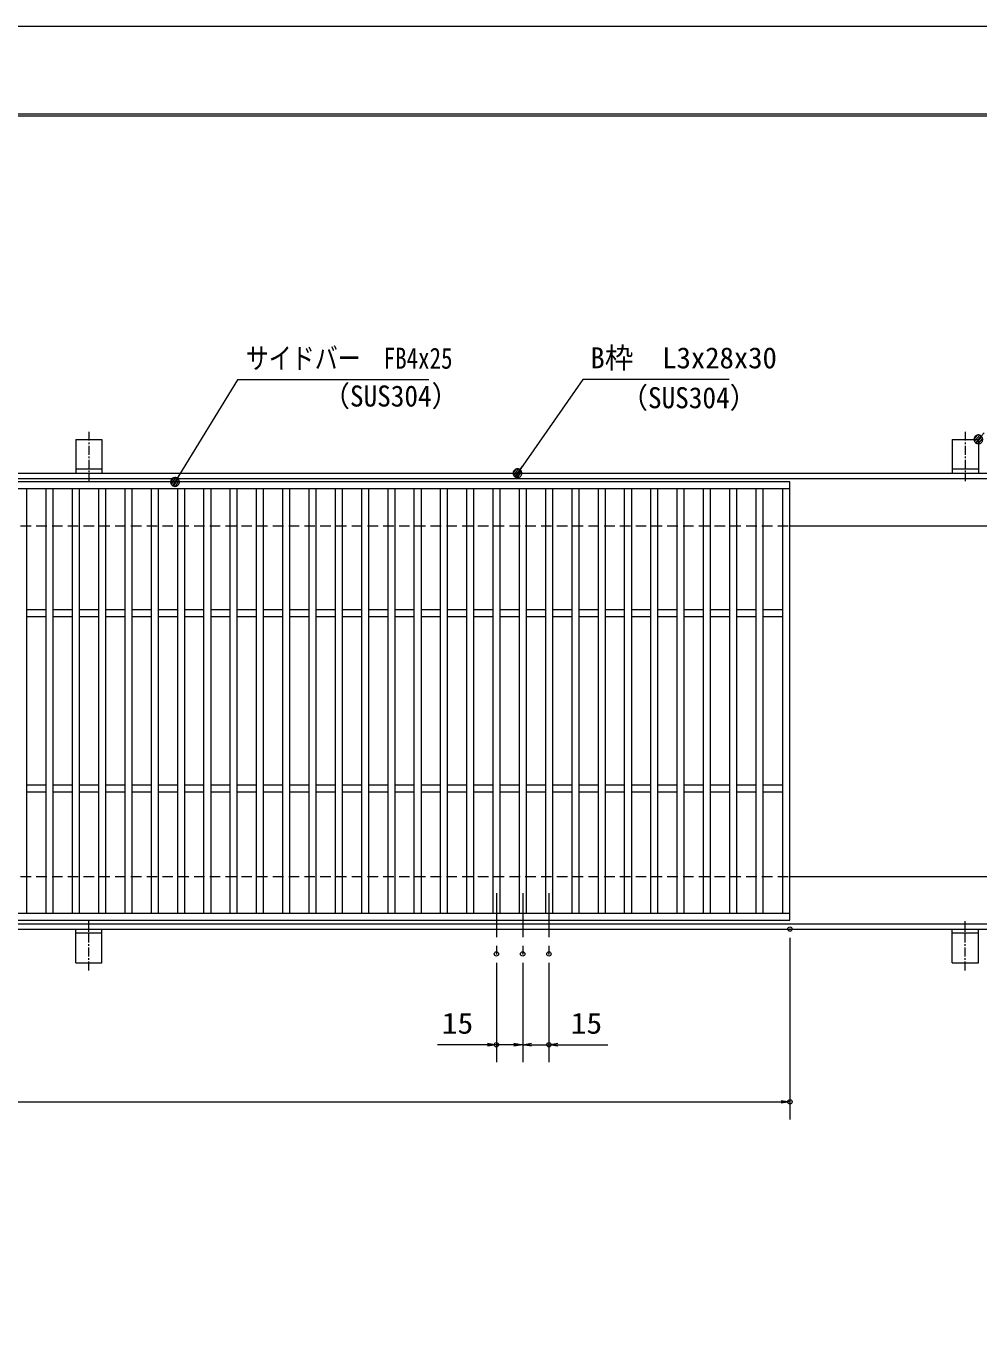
# Model space of a CAD drawing. Units: millimetres, scale not verified. Extents: x -1050 to 1050, y -742 to 742.
# Drawn here: x -231 to 312, y 0 to 742 of the extents above; entities that cross this region are included whole.
import ezdxf
from ezdxf.enums import TextEntityAlignment as Align

# ---------------------------------------------------------------- set-up
doc = ezdxf.new("R2010")
doc.units = ezdxf.units.MM
doc.header["$LTSCALE"] = 5
doc.header["$PDMODE"] = 32
doc.header["$PDSIZE"] = 2.5
doc.linetypes.add('CHAIN1', pattern=[8, 5, -1, 1, -1])
doc.linetypes.add('DASHED1', pattern=[1.8, 1.2, -0.6])
for name, color, linetype, lineweight in [('0-0_7-図\u3000枠', 4, 'Continuous', 9), ('0-1_寸法注釈', 2, 'Continuous', 9), ('0-4_0', 2, 'Continuous', 9), ('0-5_DEFPOINTS', 134, 'Continuous', 9), ('0-6_枠', 7, 'Continuous', 9), ('0-7_蓋', 5, 'Continuous', 9), ('0-8_アンカー', 7, 'Continuous', 9), ('0-9_中心線', 6, 'CHAIN1', 9), ('0-A_溝開口', 4, 'DASHED1', 9)]:
    doc.layers.add(name, color=color, linetype=linetype, lineweight=lineweight)
doc.styles.add('ＭＳ ゴシック', font='')
doc.styles.get('ＭＳ ゴシック').set_extended_font_data('MS Gothic')

# ---------------------------------------------------------------- blocks, each defined once
blk = doc.blocks.new('_OPEN')
at = {"layer": '0-4_0'}
blk.add_line((0, 0), (-5, 0), dxfattribs=at)
blk.add_lwpolyline([(-5, 0.833), (0, 0), (-5, -0.833)], dxfattribs=at)
blk = doc.blocks.new('A$C5D7C781A')
at = {"layer": '0-8_アンカー'}
for p, q in [((0, 118.78), (0, 22.26)), ((0, 118.78), (75, 118.78)), ((75, 118.78), (75, 22.26)), ((75, 33.76), (0, 33.76)), ((0, 22.26), (75, 22.26))]:
    blk.add_line(p, q, dxfattribs=at)
at = {"layer": '0-8_アンカー', "color": 6, "linetype": 'CHAIN1'}
blk.add_line((37.5, 140.11), (37.5, 0), dxfattribs=at)
blk = doc.blocks.new('_Dot')
at = {"layer": '0-4_0'}
for p, q in [((-2.5, 0), (-5, 0)), ((2.445, 0.5), (-2.445, 0.5)), ((1.997, 1.5), (-1.997, 1.5)), ((2.289, -0.995), (-2.289, -0.995)), ((1.499, -1.995), (-1.499, -1.995))]:
    blk.add_line(p, q, dxfattribs=at)
for points in [[(2.5, 0), (2.48, 0.313), (2.421, 0.622), (2.324, 0.92), (2.191, 1.204), (2.023, 1.469), (1.822, 1.711), (1.594, 1.926), (1.34, 2.111), (1.064, 2.262), (0.773, 2.378), (0.468, 2.456), (0.157, 2.495), (-0.157, 2.495), (-0.468, 2.456), (-0.773, 2.378), (-1.064, 2.262), (-1.34, 2.111), (-1.594, 1.926), (-1.822, 1.711), (-2.023, 1.469), (-2.191, 1.204), (-2.324, 0.92), (-2.421, 0.622), (-2.48, 0.313), (-2.5, 0), (0, 0)], [(-2.5, 0), (-2.48, -0.313), (-2.421, -0.622), (-2.324, -0.92), (-2.191, -1.204), (-2.023, -1.469), (-1.822, -1.711), (-1.594, -1.926), (-1.34, -2.111), (-1.064, -2.262), (-0.773, -2.378), (-0.468, -2.456), (-0.157, -2.495), (0.157, -2.495), (0.468, -2.456), (0.773, -2.378), (1.064, -2.262), (1.34, -2.111), (1.594, -1.926), (1.822, -1.711), (2.023, -1.469), (2.191, -1.204), (2.324, -0.92), (2.421, -0.622), (2.48, -0.313), (2.5, 0), (0, 0)]]:
    blk.add_lwpolyline(points, close=True, dxfattribs=at)

msp = doc.modelspace()

# ---------------------------------------------------------------- linework, layer by layer
at = {"layer": '0-0_7-図\u3000枠'}
msp.add_line((-973.75, 691.25), (998.75, 691.25), dxfattribs=at)
msp.add_lwpolyline([(-975, 692.5), (1000, 692.5), (1000, -692.5)], dxfattribs=at)
at = {"layer": '0-1_寸法注釈'}
for p, q in [((204.55, 222.475), (204.55, 118.953)), ((37.05, 208.328), (37.05, 151.522)), ((52.05, 208.328), (52.05, 151.522)), ((52.05, 208.328), (52.05, 151.522)), ((67.05, 208.328), (67.05, 151.522)), ((32.05, 161.522), (3.513, 161.522)), ((52.05, 161.522), (37.05, 161.522)), ((47.05, 161.522), (42.05, 161.522)), ((52.05, 161.522), (67.05, 161.522)), ((57.05, 161.522), (62.05, 161.522)), ((72.05, 161.522), (100.587, 161.522)), ((-785.45, 128.953), (199.55, 128.953))]:
    msp.add_line(p, q, dxfattribs=at)
for points in [[(-1.475, 540.749), (-110.699, 540.749), (-145.749, 483.322)], [(169.797, 540.968), (86.447, 540.968), (49.664, 488.288)]]:
    msp.add_lwpolyline(points, dxfattribs=at)
at = {"layer": '0-5_DEFPOINTS'}
msp.add_lwpolyline([(-1050, -742.5), (-1050, 742.5), (1050, 742.5), (1050, -742.5)], close=True, dxfattribs=at)
for p in [(204.55, 227.475), (37.05, 213.328), (52.05, 213.328), (67.05, 213.328), (37.05, 161.522), (67.05, 161.522), (204.55, 128.953)]:
    msp.add_point(p, dxfattribs=at)
at = {"layer": '0-6_枠'}
for p, q in [((-795.45, 487.475), (409.55, 487.475)), ((-792.45, 484.475), (407.714, 484.475)), ((204.55, 457.475), (409.55, 457.475)), ((204.55, 257.475), (409.55, 257.475)), ((-792.45, 230.475), (411.386, 230.475)), ((-795.45, 227.475), (409.55, 227.475))]:
    msp.add_line(p, q, dxfattribs=at)
at = {"layer": '0-7_蓋'}
for p, q in [((204.55, 482.475), (-790.45, 482.475)), ((204.55, 478.475), (-790.45, 478.475)), ((-230.95, 478.475), (-230.95, 236.475)), ((-219.95, 478.475), (-219.95, 236.475)), ((-215.95, 478.475), (-215.95, 236.475)), ((-204.95, 478.475), (-204.95, 236.475)), ((-200.95, 478.475), (-200.95, 236.475)), ((-189.95, 478.475), (-189.95, 236.475)), ((-185.95, 478.475), (-185.95, 236.475)), ((-174.95, 478.475), (-174.95, 236.475)), ((-170.95, 478.475), (-170.95, 236.475)), ((-159.95, 478.475), (-159.95, 236.475)), ((-155.95, 478.475), (-155.95, 236.475)), ((-144.95, 478.475), (-144.95, 236.475)), ((-140.95, 478.475), (-140.95, 236.475)), ((-129.95, 478.475), (-129.95, 236.475)), ((-125.95, 478.475), (-125.95, 236.475)), ((-114.95, 478.475), (-114.95, 236.475)), ((-110.95, 478.475), (-110.95, 236.475)), ((-99.95, 478.475), (-99.95, 236.475)), ((-95.95, 478.475), (-95.95, 236.475)), ((-84.95, 478.475), (-84.95, 236.475)), ((-80.95, 478.475), (-80.95, 236.475)), ((-69.95, 478.475), (-69.95, 236.475)), ((-65.95, 478.475), (-65.95, 236.475)), ((-54.95, 478.475), (-54.95, 236.475)), ((-50.95, 478.475), (-50.95, 236.475)), ((-39.95, 478.475), (-39.95, 236.475)), ((-35.95, 478.475), (-35.95, 236.475)), ((-24.95, 478.475), (-24.95, 236.475)), ((-20.95, 478.475), (-20.95, 236.475)), ((-9.95, 478.475), (-9.95, 236.475)), ((-5.95, 478.475), (-5.95, 236.475)), ((5.05, 478.475), (5.05, 236.475)), ((9.05, 478.475), (9.05, 236.475)), ((20.05, 478.475), (20.05, 236.475)), ((24.05, 478.475), (24.05, 236.475)), ((35.05, 478.475), (35.05, 236.475)), ((39.05, 478.475), (39.05, 236.475)), ((50.05, 478.475), (50.05, 236.475)), ((54.05, 478.475), (54.05, 236.475)), ((65.05, 478.475), (65.05, 236.475)), ((69.05, 478.475), (69.05, 236.475)), ((80.05, 478.475), (80.05, 236.475)), ((84.05, 478.475), (84.05, 236.475)), ((95.05, 478.475), (95.05, 236.475)), ((99.05, 478.475), (99.05, 236.475)), ((110.05, 478.475), (110.05, 236.475)), ((114.05, 478.475), (114.05, 236.475)), ((125.05, 478.475), (125.05, 236.475)), ((129.05, 478.475), (129.05, 236.475)), ((140.05, 478.475), (140.05, 236.475)), ((144.05, 478.475), (144.05, 236.475)), ((155.05, 478.475), (155.05, 236.475)), ((159.05, 478.475), (159.05, 236.475)), ((170.05, 478.475), (170.05, 236.475)), ((174.05, 478.475), (174.05, 236.475)), ((185.05, 478.475), (185.05, 236.475)), ((189.05, 478.475), (189.05, 236.475)), ((200.55, 236.475), (200.55, 478.475)), ((204.55, 232.475), (204.55, 482.475)), ((-219.95, 409.475), (-230.95, 409.475)), ((-204.95, 409.475), (-215.95, 409.475)), ((-189.95, 409.475), (-200.95, 409.475)), ((-174.95, 409.475), (-185.95, 409.475)), ((-159.95, 409.475), (-170.95, 409.475)), ((-144.95, 409.475), (-155.95, 409.475)), ((-129.95, 409.475), (-140.95, 409.475)), ((-114.95, 409.475), (-125.95, 409.475)), ((-99.95, 409.475), (-110.95, 409.475)), ((-84.95, 409.475), (-95.95, 409.475)), ((-69.95, 409.475), (-80.95, 409.475)), ((-54.95, 409.475), (-65.95, 409.475)), ((-39.95, 409.475), (-50.95, 409.475)), ((-24.95, 409.475), (-35.95, 409.475)), ((-9.95, 409.475), (-20.95, 409.475)), ((5.05, 409.475), (-5.95, 409.475)), ((20.05, 409.475), (9.05, 409.475)), ((35.05, 409.475), (24.05, 409.475)), ((50.05, 409.475), (39.05, 409.475)), ((65.05, 409.475), (54.05, 409.475)), ((80.05, 409.475), (69.05, 409.475)), ((95.05, 409.475), (84.05, 409.475)), ((110.05, 409.475), (99.05, 409.475)), ((125.05, 409.475), (114.05, 409.475)), ((140.05, 409.475), (129.05, 409.475)), ((155.05, 409.475), (144.05, 409.475)), ((170.05, 409.475), (159.05, 409.475)), ((185.05, 409.475), (174.05, 409.475)), ((200.55, 409.475), (189.05, 409.475)), ((-219.95, 405.475), (-230.95, 405.475)), ((-204.95, 405.475), (-215.95, 405.475)), ((-189.95, 405.475), (-200.95, 405.475)), ((-174.95, 405.475), (-185.95, 405.475)), ((-159.95, 405.475), (-170.95, 405.475)), ((-144.95, 405.475), (-155.95, 405.475)), ((-129.95, 405.475), (-140.95, 405.475)), ((-114.95, 405.475), (-125.95, 405.475)), ((-99.95, 405.475), (-110.95, 405.475)), ((-84.95, 405.475), (-95.95, 405.475)), ((-69.95, 405.475), (-80.95, 405.475)), ((-54.95, 405.475), (-65.95, 405.475)), ((-39.95, 405.475), (-50.95, 405.475)), ((-24.95, 405.475), (-35.95, 405.475)), ((-9.95, 405.475), (-20.95, 405.475)), ((5.05, 405.475), (-5.95, 405.475)), ((20.05, 405.475), (9.05, 405.475)), ((35.05, 405.475), (24.05, 405.475)), ((50.05, 405.475), (39.05, 405.475)), ((65.05, 405.475), (54.05, 405.475)), ((80.05, 405.475), (69.05, 405.475)), ((95.05, 405.475), (84.05, 405.475)), ((110.05, 405.475), (99.05, 405.475)), ((125.05, 405.475), (114.05, 405.475)), ((140.05, 405.475), (129.05, 405.475)), ((155.05, 405.475), (144.05, 405.475)), ((170.05, 405.475), (159.05, 405.475)), ((185.05, 405.475), (174.05, 405.475)), ((200.55, 405.475), (189.05, 405.475)), ((-219.95, 309.475), (-230.95, 309.475)), ((-219.95, 305.475), (-230.95, 305.475)), ((-204.95, 309.475), (-215.95, 309.475)), ((-204.95, 305.475), (-215.95, 305.475)), ((-189.95, 309.475), (-200.95, 309.475)), ((-189.95, 305.475), (-200.95, 305.475)), ((-174.95, 309.475), (-185.95, 309.475)), ((-174.95, 305.475), (-185.95, 305.475)), ((-159.95, 309.475), (-170.95, 309.475)), ((-159.95, 305.475), (-170.95, 305.475)), ((-144.95, 309.475), (-155.95, 309.475)), ((-144.95, 305.475), (-155.95, 305.475)), ((-129.95, 309.475), (-140.95, 309.475)), ((-129.95, 305.475), (-140.95, 305.475)), ((-114.95, 309.475), (-125.95, 309.475)), ((-114.95, 305.475), (-125.95, 305.475)), ((-99.95, 309.475), (-110.95, 309.475)), ((-99.95, 305.475), (-110.95, 305.475)), ((-84.95, 309.475), (-95.95, 309.475)), ((-84.95, 305.475), (-95.95, 305.475)), ((-69.95, 309.475), (-80.95, 309.475)), ((-69.95, 305.475), (-80.95, 305.475)), ((-54.95, 309.475), (-65.95, 309.475)), ((-54.95, 305.475), (-65.95, 305.475)), ((-39.95, 309.475), (-50.95, 309.475)), ((-39.95, 305.475), (-50.95, 305.475)), ((-24.95, 309.475), (-35.95, 309.475)), ((-24.95, 305.475), (-35.95, 305.475)), ((-9.95, 309.475), (-20.95, 309.475)), ((-9.95, 305.475), (-20.95, 305.475)), ((5.05, 309.475), (-5.95, 309.475)), ((5.05, 305.475), (-5.95, 305.475)), ((20.05, 309.475), (9.05, 309.475)), ((20.05, 305.475), (9.05, 305.475)), ((35.05, 309.475), (24.05, 309.475)), ((35.05, 305.475), (24.05, 305.475)), ((50.05, 309.475), (39.05, 309.475)), ((50.05, 305.475), (39.05, 305.475)), ((65.05, 309.475), (54.05, 309.475)), ((65.05, 305.475), (54.05, 305.475)), ((80.05, 309.475), (69.05, 309.475)), ((80.05, 305.475), (69.05, 305.475)), ((95.05, 309.475), (84.05, 309.475)), ((95.05, 305.475), (84.05, 305.475)), ((110.05, 309.475), (99.05, 309.475)), ((110.05, 305.475), (99.05, 305.475)), ((125.05, 309.475), (114.05, 309.475)), ((125.05, 305.475), (114.05, 305.475)), ((140.05, 309.475), (129.05, 309.475)), ((140.05, 305.475), (129.05, 305.475)), ((155.05, 309.475), (144.05, 309.475)), ((155.05, 305.475), (144.05, 305.475)), ((170.05, 309.475), (159.05, 309.475)), ((170.05, 305.475), (159.05, 305.475)), ((185.05, 309.475), (174.05, 309.475)), ((185.05, 305.475), (174.05, 305.475)), ((200.55, 309.475), (189.05, 309.475)), ((200.55, 305.475), (189.05, 305.475)), ((-790.45, 236.475), (204.55, 236.475)), ((-790.45, 232.475), (204.55, 232.475))]:
    msp.add_line(p, q, dxfattribs=at)
at = {"layer": '0-9_中心線'}
for p, q in [((37.05, 247.969), (37.05, 213.328)), ((52.05, 247.969), (52.05, 213.328)), ((67.05, 247.969), (67.05, 213.328))]:
    msp.add_line(p, q, dxfattribs=at)
at = {"layer": '0-A_溝開口'}
for p, q in [((-765.45, 457.475), (204.55, 457.475)), ((-765.45, 257.475), (204.55, 257.475))]:
    msp.add_line(p, q, dxfattribs=at)

# ---------------------------------------------------------------- block references
at = {"layer": '0-1_寸法注釈'}
for name, p, rotation in [('_Dot', (312.05, 506.779), 229.33113), ('_Dot', (49.081, 487.475), 234.35189), ('_Dot', (-146.281, 482.475), 237.88131), ('_OPEN', (52.05, 161.522), 180), ('_OPEN', (67.05, 161.522), 180)]:
    msp.add_blockref(name, p, dxfattribs=dict(at, rotation=rotation))
for p in [(37.05, 161.522), (52.05, 161.522), (204.55, 128.953)]:
    msp.add_blockref('_OPEN', p, dxfattribs=at)
at = {"layer": '0-8_アンカー', "xscale": 0.2, "yscale": 0.2}
for p in [(-202.95, 483.023), (297.05, 483.023)]:
    msp.add_blockref('A$C5D7C781A', p, dxfattribs=at)
at = {"layer": '0-8_アンカー', "xscale": -0.2, "yscale": 0.2, "rotation": 180}
for p in [(-202.95, 231.927), (297.05, 231.927)]:
    msp.add_blockref('A$C5D7C781A', p, dxfattribs=at)

# ---------------------------------------------------------------- texts
at = {"layer": '0-1_寸法注釈', "color": 7, "style": 'ＭＳ ゴシック'}
for s, width, p in [('サイドバー\u3000FB4x25', 0.8, (-105.921, 543.436)), ('（SUS304）', 0.95, (-62.079, 521.881)), ('（SUS304）', 0.95, (107.958, 520.919)), ('15', 1.1, (5.893, 164.209)), ('15', 1.1, (79.43, 164.209))]:
    msp.add_text(s, height=12.02, dxfattribs=dict(at, width=width)).set_placement(p, align=Align.BOTTOM_LEFT)
msp.add_text('B枠\u3000L3x28x30', height=12.02, dxfattribs=at).set_placement((90.7, 543.655), align=Align.BOTTOM_LEFT)

doc.saveas('drawing.dxf')
